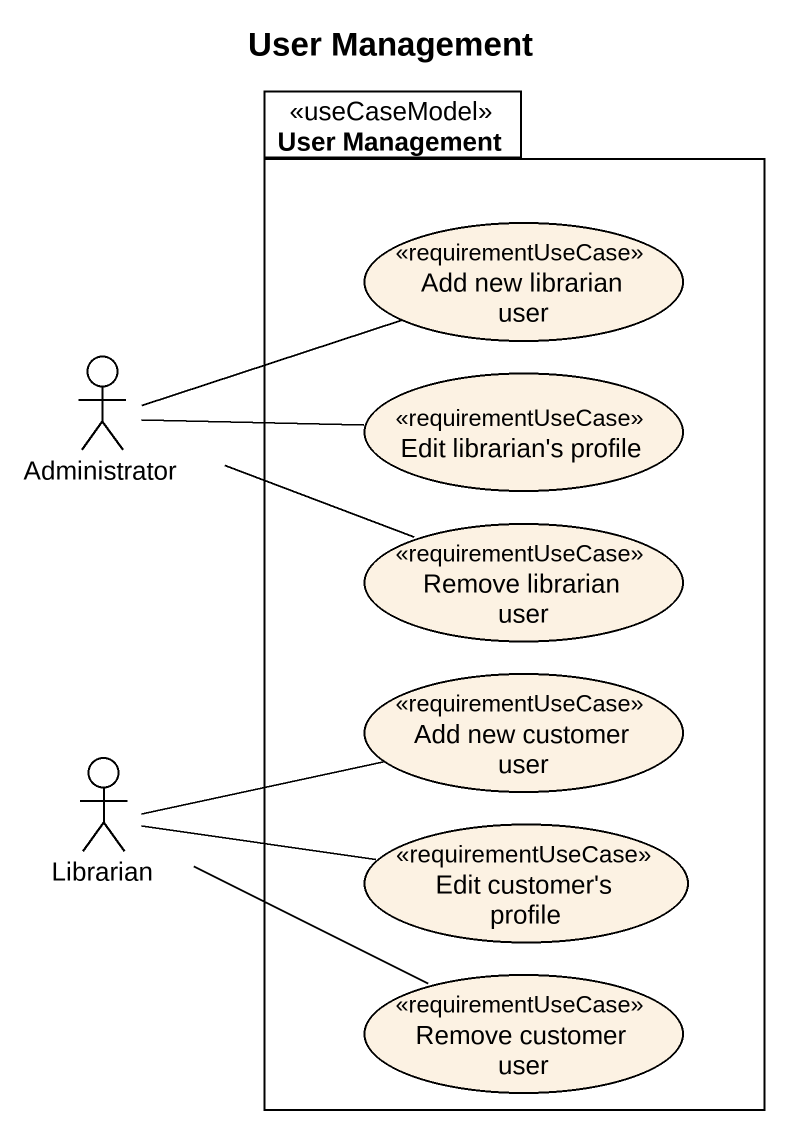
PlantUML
@startuml
title User Management
package "User Management" as User_Management <<useCaseModel>> {
  usecase "Add new librarian user" as Add_new_librarian_user <<requirementUseCase>>
  usecase "Edit librarian's profile" as Edit_librarian_s_profile <<requirementUseCase>>
  usecase "Remove librarian user" as Remove_librarian_user <<requirementUseCase>>
  usecase "Add new customer user" as Add_new_customer_user <<requirementUseCase>>
  usecase "Edit customer's profile" as Edit_customer_s_profile <<requirementUseCase>>
  usecase "Remove customer user" as Remove_customer_user <<requirementUseCase>>
}
actor Administrator
actor Librarian
Add_new_librarian_user -left- Administrator
Edit_librarian_s_profile -left- Administrator
Remove_librarian_user -left- Administrator
Add_new_customer_user -left- Librarian
Edit_customer_s_profile -left- Librarian
Remove_customer_user -left- Librarian
@enduml
